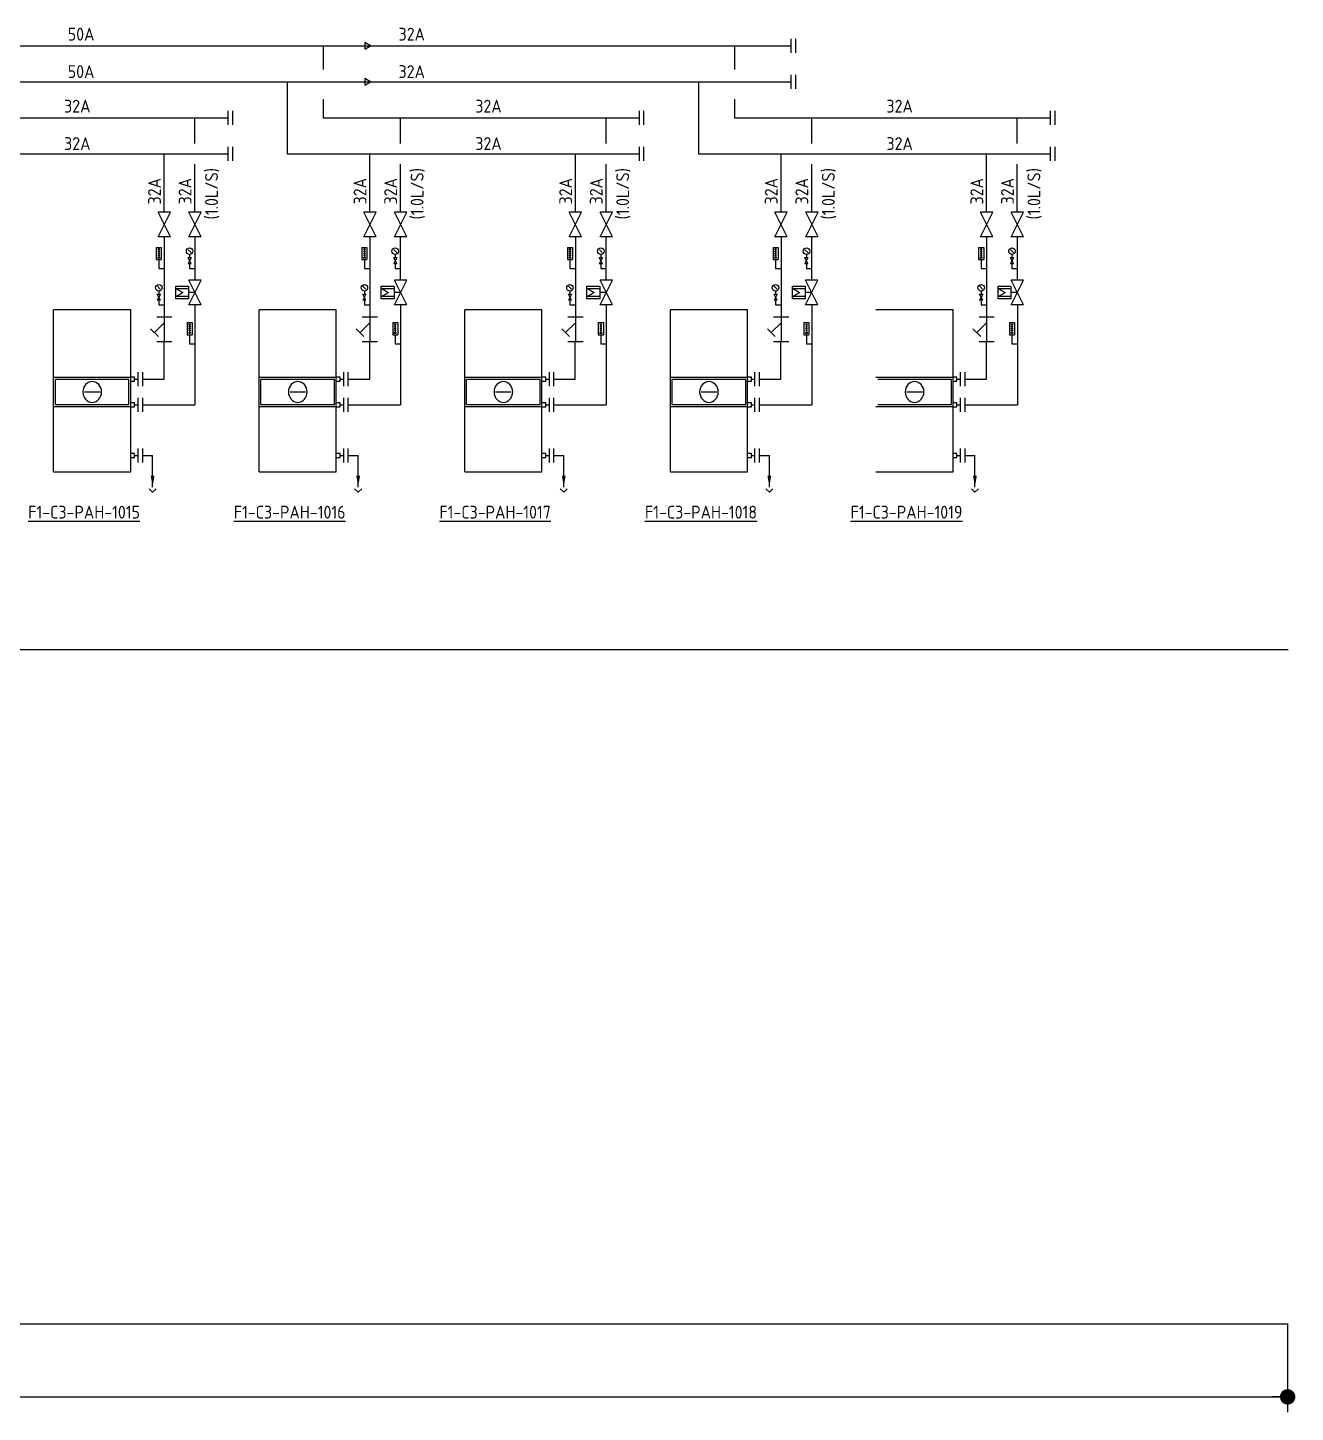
# Model space of a CAD drawing. Extents: x 41398 to 42063, y 84999 to 85463.
# Drawn here: x 41816.4 to 42063, y 84998.5 to 85267.8 of the extents above; entities that cross this region are included whole.
import ezdxf
from ezdxf.enums import TextEntityAlignment as Align

# ---------------------------------------------------------------- set-up
doc = ezdxf.new("R2010")
doc.units = 0
doc.header["$LTSCALE"] = 10
for name, color, linetype in [('A-DETL-01', 1, 'Continuous'), ('M-CWTR-9PIPE-R', 110, 'Continuous'), ('M-CWTR-9PIPE-S', 200, 'Continuous'), ('M-CWTR-TEXT', 3, 'Continuous'), ('M-CWTR-VAVE', 2, 'Continuous'), ('M-HVAC-CPIPE', 4, 'Continuous'), ('M-HVAC-EQPM', 22, 'Continuous'), ('M-HVAC-EQPM-TEXT', 4, 'Continuous'), ('M-PIPE-FITTING', 2, 'Continuous'), ('U-CDA-TXT', 4, 'Continuous'), ('U-CDA-V', 3, 'Continuous'), ('U-CH-V', 3, 'Continuous')]:
    doc.layers.add(name, color=color, linetype=linetype)
doc.styles.add('AA-TXT', font='isocp.shx', dxfattribs={"width": 0.8, "bigfont": 'chineset.shx'})

# ---------------------------------------------------------------- blocks, each defined once
blk = doc.blocks.new('_Dot')
at = {"color": 0, "linetype": 'ByBlock', "lineweight": -2}
blk.add_line((-0.5, 0), (-1, 0), dxfattribs=at)
at = {"color": 0, "linetype": 'ByBlock', "const_width": 0.5}
blk.add_lwpolyline([(-0.25, 0, 1), (0.25, 0, 1)], format="xyb", close=True, dxfattribs=at)
blk = doc.blocks.new('A$C5D640173')
at = {"layer": 'U-CDA-V'}
for p, q in [((0, 0), (0, 2.72)), ((0.88, 0), (0.88, 2.72))]:
    blk.add_line(p, q, dxfattribs=at)

msp = doc.modelspace()

# ---------------------------------------------------------------- linework, layer by layer
at = {"color": 2}
for p, q in [((42061.53, 85015.7), (42061.53, 84998.53)), ((41412.16, 85001.53), (42061.53, 85001.53))]:
    msp.add_line(p, q, dxfattribs=at)
at = {"layer": 'A-DETL-01', "linetype": 'Continuous'}
for p, q in [((41416.51, 85146.87), (42061.61, 85146.87)), ((41416.51, 85015.7), (42061.61, 85015.7))]:
    msp.add_line(p, q, dxfattribs=at)
at = {"layer": 'M-CWTR-9PIPE-R'}
for p, q in [((41517.64, 85264.29), (41964.95, 85264.29)), ((41873.9, 85264.29), (41873.9, 85259.7)), ((41953.9, 85264.29), (41953.9, 85259.7)), ((41873.9, 85253.91), (41873.9, 85250.29)), ((41953.9, 85253.91), (41953.9, 85250.29)), ((41793.9, 85250.29), (41855.41, 85250.29)), ((41848.93, 85245.29), (41848.93, 85250.29)), ((41873.9, 85250.29), (41935.41, 85250.29)), ((41888.93, 85245.29), (41888.93, 85250.29)), ((41928.93, 85245.29), (41928.93, 85250.29)), ((41953.9, 85250.29), (42015.41, 85250.29)), ((41968.93, 85245.29), (41968.93, 85250.29)), ((42008.93, 85245.29), (42008.93, 85250.29)), ((41848.93, 85231.91), (41848.93, 85241.29)), ((41888.93, 85231.91), (41888.93, 85241.29)), ((41928.93, 85231.91), (41928.93, 85241.29)), ((41968.93, 85231.91), (41968.93, 85241.29)), ((42008.93, 85231.91), (42008.93, 85241.29)), ((41848.95, 85218.69), (41848.95, 85227.12)), ((41888.95, 85218.69), (41888.95, 85227.12)), ((41928.95, 85218.69), (41928.95, 85227.12)), ((41968.95, 85218.69), (41968.95, 85227.12)), ((42008.95, 85218.69), (42008.95, 85227.12)), ((41848.94, 85213.89), (41848.94, 85194.46)), ((41888.94, 85213.89), (41888.94, 85194.46)), ((41928.94, 85213.89), (41928.94, 85194.46)), ((41968.94, 85213.89), (41968.94, 85194.46)), ((42008.94, 85213.89), (42008.94, 85194.46)), ((41838.76, 85194.46), (41848.94, 85194.46)), ((41878.76, 85194.46), (41888.94, 85194.46)), ((41918.76, 85194.46), (41928.94, 85194.46)), ((41958.76, 85194.46), (41968.94, 85194.46)), ((41998.76, 85194.46), (42008.94, 85194.46))]:
    msp.add_line(p, q, dxfattribs=at)
msp.add_lwpolyline([(41883.09, 85264.29), (41881.98, 85264.93), (41881.98, 85263.64)], close=True, dxfattribs=at)
at = {"layer": 'M-CWTR-9PIPE-S'}
for p, q in [((41514.39, 85257.29), (41964.95, 85257.29)), ((41866.9, 85257.29), (41866.9, 85243.29)), ((41946.9, 85257.29), (41946.9, 85243.29)), ((41786.9, 85243.29), (41855.41, 85243.29)), ((41842.96, 85231.91), (41842.96, 85243.29)), ((41866.9, 85243.29), (41935.41, 85243.29)), ((41882.96, 85231.91), (41882.96, 85243.29)), ((41922.96, 85231.91), (41922.96, 85243.29)), ((41946.9, 85243.29), (42015.41, 85243.29)), ((41962.96, 85231.91), (41962.96, 85243.29)), ((42002.96, 85231.91), (42002.96, 85243.29)), ((41842.96, 85227.12), (41842.96, 85211.49)), ((41882.96, 85227.12), (41882.96, 85211.49)), ((41922.96, 85227.12), (41922.96, 85211.49)), ((41962.96, 85227.12), (41962.96, 85211.49)), ((42002.96, 85227.12), (42002.96, 85211.49)), ((41842.94, 85199.46), (41842.94, 85206.69)), ((41882.94, 85199.46), (41882.94, 85206.69)), ((41922.94, 85199.46), (41922.94, 85206.69)), ((41962.94, 85199.46), (41962.94, 85206.69)), ((42002.94, 85199.46), (42002.94, 85206.69)), ((41838.77, 85199.46), (41842.94, 85199.46)), ((41878.77, 85199.46), (41882.94, 85199.46)), ((41918.77, 85199.46), (41922.94, 85199.46)), ((41958.77, 85199.46), (41962.94, 85199.46)), ((41998.77, 85199.46), (42002.94, 85199.46))]:
    msp.add_line(p, q, dxfattribs=at)
msp.add_lwpolyline([(41883.09, 85257.29), (41881.98, 85257.93), (41881.98, 85256.64)], close=True, dxfattribs=at)
at = {"layer": 'M-CWTR-VAVE'}
for p, q in [((41841.77, 85227.11), (41844.17, 85231.91)), ((41844.17, 85227.11), (41841.77, 85231.91)), ((41844.17, 85231.91), (41841.77, 85231.91)), ((41847.76, 85227.11), (41850.16, 85231.91)), ((41850.16, 85227.11), (41847.76, 85231.91)), ((41850.16, 85231.91), (41847.76, 85231.91)), ((41881.77, 85227.11), (41884.17, 85231.91)), ((41884.17, 85227.11), (41881.77, 85231.91)), ((41884.17, 85231.91), (41881.77, 85231.91)), ((41887.76, 85227.11), (41890.16, 85231.91)), ((41890.16, 85227.11), (41887.76, 85231.91)), ((41890.16, 85231.91), (41887.76, 85231.91)), ((41921.77, 85227.11), (41924.17, 85231.91)), ((41924.17, 85227.11), (41921.77, 85231.91)), ((41924.17, 85231.91), (41921.77, 85231.91)), ((41927.76, 85227.11), (41930.16, 85231.91)), ((41930.16, 85227.11), (41927.76, 85231.91)), ((41930.16, 85231.91), (41927.76, 85231.91)), ((41961.77, 85227.11), (41964.17, 85231.91)), ((41964.17, 85227.11), (41961.77, 85231.91)), ((41964.17, 85231.91), (41961.77, 85231.91)), ((41967.76, 85227.11), (41970.16, 85231.91)), ((41970.16, 85227.11), (41967.76, 85231.91)), ((41970.16, 85231.91), (41967.76, 85231.91)), ((42001.77, 85227.11), (42004.17, 85231.91)), ((42004.17, 85227.11), (42001.77, 85231.91)), ((42004.17, 85231.91), (42001.77, 85231.91)), ((42007.76, 85227.11), (42010.16, 85231.91)), ((42010.16, 85227.11), (42007.76, 85231.91)), ((42010.16, 85231.91), (42007.76, 85231.91)), ((41844.17, 85227.11), (41841.77, 85227.11)), ((41850.16, 85227.11), (41847.76, 85227.11)), ((41884.17, 85227.11), (41881.77, 85227.11)), ((41890.16, 85227.11), (41887.76, 85227.11)), ((41924.17, 85227.11), (41921.77, 85227.11)), ((41930.16, 85227.11), (41927.76, 85227.11)), ((41964.17, 85227.11), (41961.77, 85227.11)), ((41970.16, 85227.11), (41967.76, 85227.11)), ((42004.17, 85227.11), (42001.77, 85227.11)), ((42010.16, 85227.11), (42007.76, 85227.11)), ((41841.41, 85225.07), (41842.39, 85225.07)), ((41841.41, 85225.07), (41842.39, 85225.07)), ((41841.41, 85225.07), (41841.41, 85222.72)), ((41841.41, 85225.07), (41841.41, 85222.72)), ((41841.41, 85222.72), (41842.39, 85222.72)), ((41841.41, 85222.72), (41842.39, 85222.72)), ((41841.7, 85224.76), (41842.1, 85224.76)), ((41841.7, 85224.76), (41842.1, 85224.76)), ((41841.7, 85224.36), (41842.1, 85224.36)), ((41841.7, 85224.36), (41842.1, 85224.36)), ((41841.7, 85223.97), (41842.1, 85223.97)), ((41841.7, 85223.97), (41842.1, 85223.97)), ((41841.7, 85223.58), (41842.1, 85223.58)), ((41841.7, 85223.58), (41842.1, 85223.58)), ((41841.9, 85224.87), (41841.9, 85223.25)), ((41841.9, 85224.87), (41841.9, 85223.25)), ((41841.9, 85222.72), (41841.9, 85220.98)), ((41841.9, 85222.72), (41841.9, 85220.98)), ((41842.39, 85225.07), (41842.39, 85222.72)), ((41842.39, 85225.07), (41842.39, 85222.72)), ((41848.2, 85223.08), (41847.6, 85221.88)), ((41848.2, 85221.88), (41847.6, 85223.08)), ((41847.6, 85223.08), (41848.2, 85223.08)), ((41848.18, 85224.05), (41847.62, 85224.6)), ((41847.9, 85223.69), (41847.9, 85223.08)), ((41881.41, 85225.07), (41882.39, 85225.07)), ((41881.41, 85225.07), (41882.39, 85225.07)), ((41881.41, 85225.07), (41881.41, 85222.72)), ((41881.41, 85225.07), (41881.41, 85222.72)), ((41881.41, 85222.72), (41882.39, 85222.72)), ((41881.41, 85222.72), (41882.39, 85222.72)), ((41881.7, 85224.76), (41882.1, 85224.76)), ((41881.7, 85224.76), (41882.1, 85224.76)), ((41881.7, 85224.36), (41882.1, 85224.36)), ((41881.7, 85224.36), (41882.1, 85224.36)), ((41881.7, 85223.97), (41882.1, 85223.97)), ((41881.7, 85223.97), (41882.1, 85223.97)), ((41881.7, 85223.58), (41882.1, 85223.58)), ((41881.7, 85223.58), (41882.1, 85223.58)), ((41881.9, 85224.87), (41881.9, 85223.25)), ((41881.9, 85224.87), (41881.9, 85223.25)), ((41881.9, 85222.72), (41881.9, 85220.98)), ((41881.9, 85222.72), (41881.9, 85220.98)), ((41882.39, 85225.07), (41882.39, 85222.72)), ((41882.39, 85225.07), (41882.39, 85222.72)), ((41888.2, 85223.08), (41887.6, 85221.88)), ((41888.2, 85221.88), (41887.6, 85223.08)), ((41887.6, 85223.08), (41888.2, 85223.08)), ((41888.18, 85224.05), (41887.62, 85224.6)), ((41887.9, 85223.69), (41887.9, 85223.08)), ((41921.41, 85225.07), (41922.39, 85225.07)), ((41921.41, 85225.07), (41922.39, 85225.07)), ((41921.41, 85225.07), (41921.41, 85222.72)), ((41921.41, 85225.07), (41921.41, 85222.72)), ((41921.41, 85222.72), (41922.39, 85222.72)), ((41921.41, 85222.72), (41922.39, 85222.72)), ((41921.7, 85224.76), (41922.1, 85224.76)), ((41921.7, 85224.76), (41922.1, 85224.76)), ((41921.7, 85224.36), (41922.1, 85224.36)), ((41921.7, 85224.36), (41922.1, 85224.36)), ((41921.7, 85223.97), (41922.1, 85223.97)), ((41921.7, 85223.97), (41922.1, 85223.97)), ((41921.7, 85223.58), (41922.1, 85223.58)), ((41921.7, 85223.58), (41922.1, 85223.58)), ((41921.9, 85224.87), (41921.9, 85223.25)), ((41921.9, 85224.87), (41921.9, 85223.25)), ((41921.9, 85222.72), (41921.9, 85220.98)), ((41921.9, 85222.72), (41921.9, 85220.98)), ((41922.39, 85225.07), (41922.39, 85222.72)), ((41922.39, 85225.07), (41922.39, 85222.72)), ((41928.2, 85223.08), (41927.6, 85221.88)), ((41928.2, 85221.88), (41927.6, 85223.08)), ((41927.6, 85223.08), (41928.2, 85223.08)), ((41928.18, 85224.05), (41927.62, 85224.6)), ((41927.9, 85223.69), (41927.9, 85223.08)), ((41961.41, 85225.07), (41962.39, 85225.07)), ((41961.41, 85225.07), (41962.39, 85225.07)), ((41961.41, 85225.07), (41961.41, 85222.72)), ((41961.41, 85225.07), (41961.41, 85222.72)), ((41961.41, 85222.72), (41962.39, 85222.72)), ((41961.41, 85222.72), (41962.39, 85222.72)), ((41961.7, 85224.76), (41962.1, 85224.76)), ((41961.7, 85224.76), (41962.1, 85224.76)), ((41961.7, 85224.36), (41962.1, 85224.36)), ((41961.7, 85224.36), (41962.1, 85224.36)), ((41961.7, 85223.97), (41962.1, 85223.97)), ((41961.7, 85223.97), (41962.1, 85223.97)), ((41961.7, 85223.58), (41962.1, 85223.58)), ((41961.7, 85223.58), (41962.1, 85223.58)), ((41961.9, 85224.87), (41961.9, 85223.25)), ((41961.9, 85224.87), (41961.9, 85223.25)), ((41961.9, 85222.72), (41961.9, 85220.98)), ((41961.9, 85222.72), (41961.9, 85220.98)), ((41962.39, 85225.07), (41962.39, 85222.72)), ((41962.39, 85225.07), (41962.39, 85222.72)), ((41968.2, 85223.08), (41967.6, 85221.88)), ((41968.2, 85221.88), (41967.6, 85223.08)), ((41967.6, 85223.08), (41968.2, 85223.08)), ((41968.18, 85224.05), (41967.62, 85224.6)), ((41967.9, 85223.69), (41967.9, 85223.08)), ((42001.41, 85225.07), (42002.39, 85225.07)), ((42001.41, 85225.07), (42002.39, 85225.07)), ((42001.41, 85225.07), (42001.41, 85222.72)), ((42001.41, 85225.07), (42001.41, 85222.72)), ((42001.41, 85222.72), (42002.39, 85222.72)), ((42001.41, 85222.72), (42002.39, 85222.72)), ((42001.7, 85224.76), (42002.1, 85224.76)), ((42001.7, 85224.76), (42002.1, 85224.76)), ((42001.7, 85224.36), (42002.1, 85224.36)), ((42001.7, 85224.36), (42002.1, 85224.36)), ((42001.7, 85223.97), (42002.1, 85223.97)), ((42001.7, 85223.97), (42002.1, 85223.97)), ((42001.7, 85223.58), (42002.1, 85223.58)), ((42001.7, 85223.58), (42002.1, 85223.58)), ((42001.9, 85224.87), (42001.9, 85223.25)), ((42001.9, 85224.87), (42001.9, 85223.25)), ((42001.9, 85222.72), (42001.9, 85220.98)), ((42001.9, 85222.72), (42001.9, 85220.98)), ((42002.39, 85225.07), (42002.39, 85222.72)), ((42002.39, 85225.07), (42002.39, 85222.72)), ((42008.2, 85223.08), (42007.6, 85221.88)), ((42008.2, 85221.88), (42007.6, 85223.08)), ((42007.6, 85223.08), (42008.2, 85223.08)), ((42008.18, 85224.05), (42007.62, 85224.6)), ((42007.9, 85223.69), (42007.9, 85223.08)), ((41841.9, 85220.98), (41842.94, 85220.98)), ((41848.2, 85221.88), (41847.6, 85221.88)), ((41847.9, 85221.88), (41847.9, 85220.98)), ((41847.9, 85220.98), (41848.94, 85220.98)), ((41881.9, 85220.98), (41882.94, 85220.98)), ((41888.2, 85221.88), (41887.6, 85221.88)), ((41887.9, 85221.88), (41887.9, 85220.98)), ((41887.9, 85220.98), (41888.94, 85220.98)), ((41921.9, 85220.98), (41922.94, 85220.98)), ((41928.2, 85221.88), (41927.6, 85221.88)), ((41927.9, 85221.88), (41927.9, 85220.98)), ((41927.9, 85220.98), (41928.94, 85220.98)), ((41961.9, 85220.98), (41962.94, 85220.98)), ((41968.2, 85221.88), (41967.6, 85221.88)), ((41967.9, 85221.88), (41967.9, 85220.98)), ((41967.9, 85220.98), (41968.94, 85220.98)), ((42001.9, 85220.98), (42002.94, 85220.98)), ((42008.2, 85221.88), (42007.6, 85221.88)), ((42007.9, 85221.88), (42007.9, 85220.98)), ((42007.9, 85220.98), (42008.94, 85220.98)), ((41842.18, 85216.95), (41841.62, 85217.51)), ((41847.75, 85213.89), (41850.15, 85218.69)), ((41850.15, 85213.89), (41847.75, 85218.69)), ((41850.15, 85218.69), (41847.75, 85218.69)), ((41882.18, 85216.95), (41881.62, 85217.51)), ((41887.75, 85213.89), (41890.15, 85218.69)), ((41890.15, 85213.89), (41887.75, 85218.69)), ((41890.15, 85218.69), (41887.75, 85218.69)), ((41922.18, 85216.95), (41921.62, 85217.51)), ((41927.75, 85213.89), (41930.15, 85218.69)), ((41930.15, 85213.89), (41927.75, 85218.69)), ((41930.15, 85218.69), (41927.75, 85218.69)), ((41962.18, 85216.95), (41961.62, 85217.51)), ((41967.75, 85213.89), (41970.15, 85218.69)), ((41970.15, 85213.89), (41967.75, 85218.69)), ((41970.15, 85218.69), (41967.75, 85218.69)), ((42002.18, 85216.95), (42001.62, 85217.51)), ((42007.75, 85213.89), (42010.15, 85218.69)), ((42010.15, 85213.89), (42007.75, 85218.69)), ((42010.15, 85218.69), (42007.75, 85218.69)), ((41842.2, 85215.99), (41841.6, 85214.79)), ((41842.2, 85214.79), (41841.6, 85215.99)), ((41841.6, 85215.99), (41842.2, 85215.99)), ((41842.2, 85214.79), (41841.6, 85214.79)), ((41841.9, 85216.59), (41841.9, 85215.99)), ((41841.9, 85214.79), (41841.9, 85213.89)), ((41882.2, 85215.99), (41881.6, 85214.79)), ((41882.2, 85214.79), (41881.6, 85215.99)), ((41881.6, 85215.99), (41882.2, 85215.99)), ((41882.2, 85214.79), (41881.6, 85214.79)), ((41881.9, 85216.59), (41881.9, 85215.99)), ((41881.9, 85214.79), (41881.9, 85213.89)), ((41922.2, 85215.99), (41921.6, 85214.79)), ((41922.2, 85214.79), (41921.6, 85215.99)), ((41921.6, 85215.99), (41922.2, 85215.99)), ((41922.2, 85214.79), (41921.6, 85214.79)), ((41921.9, 85216.59), (41921.9, 85215.99)), ((41921.9, 85214.79), (41921.9, 85213.89)), ((41962.2, 85215.99), (41961.6, 85214.79)), ((41962.2, 85214.79), (41961.6, 85215.99)), ((41961.6, 85215.99), (41962.2, 85215.99)), ((41962.2, 85214.79), (41961.6, 85214.79)), ((41961.9, 85216.59), (41961.9, 85215.99)), ((41961.9, 85214.79), (41961.9, 85213.89)), ((42002.2, 85215.99), (42001.6, 85214.79)), ((42002.2, 85214.79), (42001.6, 85215.99)), ((42001.6, 85215.99), (42002.2, 85215.99)), ((42002.2, 85214.79), (42001.6, 85214.79)), ((42001.9, 85216.59), (42001.9, 85215.99)), ((42001.9, 85214.79), (42001.9, 85213.89)), ((41841.9, 85213.89), (41842.94, 85213.89)), ((41850.15, 85213.89), (41847.75, 85213.89)), ((41881.9, 85213.89), (41882.94, 85213.89)), ((41890.15, 85213.89), (41887.75, 85213.89)), ((41921.9, 85213.89), (41922.94, 85213.89)), ((41930.15, 85213.89), (41927.75, 85213.89)), ((41961.9, 85213.89), (41962.94, 85213.89)), ((41970.15, 85213.89), (41967.75, 85213.89)), ((42001.9, 85213.89), (42002.94, 85213.89)), ((42010.15, 85213.89), (42007.75, 85213.89)), ((41840.3, 85209.25), (41841.82, 85207.73)), ((41842.96, 85210.39), (41841.06, 85208.49)), ((41844.46, 85211.49), (41841.49, 85211.49)), ((41842.96, 85211.49), (41842.96, 85206.69)), ((41847.41, 85210.44), (41848.39, 85210.44)), ((41847.41, 85210.44), (41848.39, 85210.44)), ((41847.41, 85210.44), (41847.41, 85208.09)), ((41847.41, 85210.44), (41847.41, 85208.09)), ((41847.7, 85210.12), (41848.1, 85210.12)), ((41847.7, 85210.12), (41848.1, 85210.12)), ((41847.7, 85209.73), (41848.1, 85209.73)), ((41847.7, 85209.73), (41848.1, 85209.73)), ((41847.7, 85209.34), (41848.1, 85209.34)), ((41847.7, 85209.34), (41848.1, 85209.34)), ((41847.9, 85210.23), (41847.9, 85208.62)), ((41847.9, 85210.23), (41847.9, 85208.62)), ((41848.39, 85210.44), (41848.39, 85208.09)), ((41848.39, 85210.44), (41848.39, 85208.09)), ((41880.3, 85209.25), (41881.82, 85207.73)), ((41882.96, 85210.39), (41881.06, 85208.49)), ((41884.46, 85211.49), (41881.49, 85211.49)), ((41882.96, 85211.49), (41882.96, 85206.69)), ((41887.41, 85210.44), (41888.39, 85210.44)), ((41887.41, 85210.44), (41888.39, 85210.44)), ((41887.41, 85210.44), (41887.41, 85208.09)), ((41887.41, 85210.44), (41887.41, 85208.09)), ((41887.7, 85210.12), (41888.1, 85210.12)), ((41887.7, 85210.12), (41888.1, 85210.12)), ((41887.7, 85209.73), (41888.1, 85209.73)), ((41887.7, 85209.73), (41888.1, 85209.73)), ((41887.7, 85209.34), (41888.1, 85209.34)), ((41887.7, 85209.34), (41888.1, 85209.34)), ((41887.9, 85210.23), (41887.9, 85208.62)), ((41887.9, 85210.23), (41887.9, 85208.62)), ((41888.39, 85210.44), (41888.39, 85208.09)), ((41888.39, 85210.44), (41888.39, 85208.09)), ((41920.3, 85209.25), (41921.82, 85207.73)), ((41922.96, 85210.39), (41921.06, 85208.49)), ((41924.46, 85211.49), (41921.49, 85211.49)), ((41922.96, 85211.49), (41922.96, 85206.69)), ((41927.41, 85210.44), (41928.39, 85210.44)), ((41927.41, 85210.44), (41928.39, 85210.44)), ((41927.41, 85210.44), (41927.41, 85208.09)), ((41927.41, 85210.44), (41927.41, 85208.09)), ((41927.7, 85210.12), (41928.1, 85210.12)), ((41927.7, 85210.12), (41928.1, 85210.12)), ((41927.7, 85209.73), (41928.1, 85209.73)), ((41927.7, 85209.73), (41928.1, 85209.73)), ((41927.7, 85209.34), (41928.1, 85209.34)), ((41927.7, 85209.34), (41928.1, 85209.34)), ((41927.9, 85210.23), (41927.9, 85208.62)), ((41927.9, 85210.23), (41927.9, 85208.62)), ((41928.39, 85210.44), (41928.39, 85208.09)), ((41928.39, 85210.44), (41928.39, 85208.09)), ((41960.3, 85209.25), (41961.82, 85207.73)), ((41962.96, 85210.39), (41961.06, 85208.49)), ((41964.46, 85211.49), (41961.49, 85211.49)), ((41962.96, 85211.49), (41962.96, 85206.69)), ((41967.41, 85210.44), (41968.39, 85210.44)), ((41967.41, 85210.44), (41968.39, 85210.44)), ((41967.41, 85210.44), (41967.41, 85208.09)), ((41967.41, 85210.44), (41967.41, 85208.09)), ((41967.7, 85210.12), (41968.1, 85210.12)), ((41967.7, 85210.12), (41968.1, 85210.12)), ((41967.7, 85209.73), (41968.1, 85209.73)), ((41967.7, 85209.73), (41968.1, 85209.73)), ((41967.7, 85209.34), (41968.1, 85209.34)), ((41967.7, 85209.34), (41968.1, 85209.34)), ((41967.9, 85210.23), (41967.9, 85208.62)), ((41967.9, 85210.23), (41967.9, 85208.62)), ((41968.39, 85210.44), (41968.39, 85208.09)), ((41968.39, 85210.44), (41968.39, 85208.09)), ((42000.3, 85209.25), (42001.82, 85207.73)), ((42002.96, 85210.39), (42001.06, 85208.49)), ((42004.46, 85211.49), (42001.49, 85211.49)), ((42002.96, 85211.49), (42002.96, 85206.69)), ((42007.41, 85210.44), (42008.39, 85210.44)), ((42007.41, 85210.44), (42008.39, 85210.44)), ((42007.41, 85210.44), (42007.41, 85208.09)), ((42007.41, 85210.44), (42007.41, 85208.09)), ((42007.7, 85210.12), (42008.1, 85210.12)), ((42007.7, 85210.12), (42008.1, 85210.12)), ((42007.7, 85209.73), (42008.1, 85209.73)), ((42007.7, 85209.73), (42008.1, 85209.73)), ((42007.7, 85209.34), (42008.1, 85209.34)), ((42007.7, 85209.34), (42008.1, 85209.34)), ((42007.9, 85210.23), (42007.9, 85208.62)), ((42007.9, 85210.23), (42007.9, 85208.62)), ((42008.39, 85210.44), (42008.39, 85208.09)), ((42008.39, 85210.44), (42008.39, 85208.09)), ((41844.46, 85206.69), (41841.49, 85206.69)), ((41847.41, 85208.09), (41848.39, 85208.09)), ((41847.41, 85208.09), (41848.39, 85208.09)), ((41847.7, 85208.95), (41848.1, 85208.95)), ((41847.7, 85208.95), (41848.1, 85208.95)), ((41847.9, 85208.09), (41847.9, 85206.35)), ((41847.9, 85208.09), (41847.9, 85206.35)), ((41884.46, 85206.69), (41881.49, 85206.69)), ((41887.41, 85208.09), (41888.39, 85208.09)), ((41887.41, 85208.09), (41888.39, 85208.09)), ((41887.7, 85208.95), (41888.1, 85208.95)), ((41887.7, 85208.95), (41888.1, 85208.95)), ((41887.9, 85208.09), (41887.9, 85206.35)), ((41887.9, 85208.09), (41887.9, 85206.35)), ((41924.46, 85206.69), (41921.49, 85206.69)), ((41927.41, 85208.09), (41928.39, 85208.09)), ((41927.41, 85208.09), (41928.39, 85208.09)), ((41927.7, 85208.95), (41928.1, 85208.95)), ((41927.7, 85208.95), (41928.1, 85208.95)), ((41927.9, 85208.09), (41927.9, 85206.35)), ((41927.9, 85208.09), (41927.9, 85206.35)), ((41964.46, 85206.69), (41961.49, 85206.69)), ((41967.41, 85208.09), (41968.39, 85208.09)), ((41967.41, 85208.09), (41968.39, 85208.09)), ((41967.7, 85208.95), (41968.1, 85208.95)), ((41967.7, 85208.95), (41968.1, 85208.95)), ((41967.9, 85208.09), (41967.9, 85206.35)), ((41967.9, 85208.09), (41967.9, 85206.35)), ((42004.46, 85206.69), (42001.49, 85206.69)), ((42007.41, 85208.09), (42008.39, 85208.09)), ((42007.41, 85208.09), (42008.39, 85208.09)), ((42007.7, 85208.95), (42008.1, 85208.95)), ((42007.7, 85208.95), (42008.1, 85208.95)), ((42007.9, 85208.09), (42007.9, 85206.35)), ((42007.9, 85208.09), (42007.9, 85206.35)), ((41847.9, 85206.35), (41848.94, 85206.35)), ((41887.9, 85206.35), (41888.94, 85206.35)), ((41927.9, 85206.35), (41928.94, 85206.35)), ((41967.9, 85206.35), (41968.94, 85206.35)), ((42007.9, 85206.35), (42008.94, 85206.35))]:
    msp.add_line(p, q, dxfattribs=at)
for centre, radius in [((41841.9, 85223.08), 0.174), ((41841.9, 85223.08), 0.174), ((41847.9, 85224.32), 0.637), ((41881.9, 85223.08), 0.174), ((41881.9, 85223.08), 0.174), ((41887.9, 85224.32), 0.637), ((41921.9, 85223.08), 0.174), ((41921.9, 85223.08), 0.174), ((41927.9, 85224.32), 0.637), ((41961.9, 85223.08), 0.174), ((41961.9, 85223.08), 0.174), ((41967.9, 85224.32), 0.637), ((42001.9, 85223.08), 0.174), ((42001.9, 85223.08), 0.174), ((42007.9, 85224.32), 0.637), ((41841.9, 85217.23), 0.637), ((41881.9, 85217.23), 0.637), ((41921.9, 85217.23), 0.637), ((41961.9, 85217.23), 0.637), ((42001.9, 85217.23), 0.637), ((41847.9, 85208.44), 0.174), ((41847.9, 85208.44), 0.174), ((41887.9, 85208.44), 0.174), ((41887.9, 85208.44), 0.174), ((41927.9, 85208.44), 0.174), ((41927.9, 85208.44), 0.174), ((41967.9, 85208.44), 0.174), ((41967.9, 85208.44), 0.174), ((42007.9, 85208.44), 0.174), ((42007.9, 85208.44), 0.174)]:
    msp.add_circle(centre, radius, dxfattribs=at)
at = {"layer": 'M-HVAC-CPIPE'}
for p, q in [((41838.77, 85184.59), (41840.69, 85184.59)), ((41840.69, 85178.47), (41840.69, 85184.59)), ((41878.77, 85184.59), (41880.69, 85184.59)), ((41880.69, 85178.47), (41880.69, 85184.59)), ((41918.77, 85184.59), (41920.69, 85184.59)), ((41920.69, 85178.47), (41920.69, 85184.59)), ((41958.77, 85184.59), (41960.69, 85184.59)), ((41960.69, 85178.47), (41960.69, 85184.59)), ((41998.77, 85184.59), (42000.69, 85184.59)), ((42000.69, 85178.47), (42000.69, 85184.59))]:
    msp.add_line(p, q, dxfattribs=at)
at = {"layer": 'M-HVAC-EQPM'}
for p, q in [((41821.44, 85181.45), (41821.44, 85212.96)), ((41836.44, 85212.96), (41821.44, 85212.96)), ((41836.44, 85181.45), (41836.44, 85212.96)), ((41861.44, 85181.45), (41861.44, 85212.96)), ((41876.44, 85212.96), (41861.44, 85212.96)), ((41876.44, 85181.45), (41876.44, 85212.96)), ((41901.44, 85181.45), (41901.44, 85212.96)), ((41916.44, 85212.96), (41901.44, 85212.96)), ((41916.44, 85181.45), (41916.44, 85212.96)), ((41941.44, 85181.45), (41941.44, 85212.96)), ((41956.44, 85212.96), (41941.44, 85212.96)), ((41956.44, 85181.45), (41956.44, 85212.96)), ((41996.44, 85212.96), (41981.44, 85212.96)), ((41996.44, 85181.45), (41996.44, 85212.96)), ((41836.44, 85199.78), (41821.44, 85199.78)), ((41821.78, 85194.51), (41821.78, 85199.4)), ((41836.1, 85199.4), (41821.78, 85199.4)), ((41836.1, 85194.51), (41836.1, 85199.4)), ((41837.19, 85199.84), (41836.44, 85199.84)), ((41836.44, 85199.08), (41837.19, 85199.08)), ((41837.19, 85199.08), (41837.19, 85199.84)), ((41837.19, 85199.46), (41837.89, 85199.46)), ((41876.44, 85199.78), (41861.44, 85199.78)), ((41861.78, 85194.51), (41861.78, 85199.4)), ((41876.1, 85199.4), (41861.78, 85199.4)), ((41876.1, 85194.51), (41876.1, 85199.4)), ((41877.19, 85199.84), (41876.44, 85199.84)), ((41876.44, 85199.08), (41877.19, 85199.08)), ((41877.19, 85199.08), (41877.19, 85199.84)), ((41877.19, 85199.46), (41877.89, 85199.46)), ((41916.44, 85199.78), (41901.44, 85199.78)), ((41901.78, 85194.51), (41901.78, 85199.4)), ((41916.1, 85199.4), (41901.78, 85199.4)), ((41916.1, 85194.51), (41916.1, 85199.4)), ((41917.19, 85199.84), (41916.44, 85199.84)), ((41916.44, 85199.08), (41917.19, 85199.08)), ((41917.19, 85199.08), (41917.19, 85199.84)), ((41917.19, 85199.46), (41917.89, 85199.46)), ((41956.44, 85199.78), (41941.44, 85199.78)), ((41941.78, 85194.51), (41941.78, 85199.4)), ((41956.1, 85199.4), (41941.78, 85199.4)), ((41956.1, 85194.51), (41956.1, 85199.4)), ((41957.19, 85199.84), (41956.44, 85199.84)), ((41956.44, 85199.08), (41957.19, 85199.08)), ((41957.19, 85199.08), (41957.19, 85199.84)), ((41957.19, 85199.46), (41957.89, 85199.46)), ((41996.44, 85199.78), (41981.44, 85199.78)), ((41996.1, 85199.4), (41981.78, 85199.4)), ((41996.1, 85194.51), (41996.1, 85199.4)), ((41997.19, 85199.84), (41996.44, 85199.84)), ((41996.44, 85199.08), (41997.19, 85199.08)), ((41997.19, 85199.08), (41997.19, 85199.84)), ((41997.19, 85199.46), (41997.89, 85199.46)), ((41827.43, 85196.96), (41830.46, 85196.96)), ((41867.43, 85196.96), (41870.46, 85196.96)), ((41907.43, 85196.96), (41910.46, 85196.96)), ((41947.43, 85196.96), (41950.46, 85196.96)), ((41987.43, 85196.96), (41990.46, 85196.96)), ((41821.44, 85194.14), (41836.44, 85194.14)), ((41821.78, 85194.51), (41836.1, 85194.51)), ((41837.19, 85194.84), (41836.44, 85194.84)), ((41836.44, 85194.08), (41837.19, 85194.08)), ((41837.19, 85194.08), (41837.19, 85194.84)), ((41837.19, 85194.46), (41837.89, 85194.46)), ((41861.44, 85194.14), (41876.44, 85194.14)), ((41861.78, 85194.51), (41876.1, 85194.51)), ((41877.19, 85194.84), (41876.44, 85194.84)), ((41876.44, 85194.08), (41877.19, 85194.08)), ((41877.19, 85194.08), (41877.19, 85194.84)), ((41877.19, 85194.46), (41877.89, 85194.46)), ((41901.44, 85194.14), (41916.44, 85194.14)), ((41901.78, 85194.51), (41916.1, 85194.51)), ((41917.19, 85194.84), (41916.44, 85194.84)), ((41916.44, 85194.08), (41917.19, 85194.08)), ((41917.19, 85194.08), (41917.19, 85194.84)), ((41917.19, 85194.46), (41917.89, 85194.46)), ((41941.44, 85194.14), (41956.44, 85194.14)), ((41941.78, 85194.51), (41956.1, 85194.51)), ((41957.19, 85194.84), (41956.44, 85194.84)), ((41956.44, 85194.08), (41957.19, 85194.08)), ((41957.19, 85194.08), (41957.19, 85194.84)), ((41957.19, 85194.46), (41957.89, 85194.46)), ((41981.44, 85194.14), (41996.44, 85194.14)), ((41981.78, 85194.51), (41996.1, 85194.51)), ((41997.19, 85194.84), (41996.44, 85194.84)), ((41996.44, 85194.08), (41997.19, 85194.08)), ((41997.19, 85194.08), (41997.19, 85194.84)), ((41997.19, 85194.46), (41997.89, 85194.46)), ((41837.19, 85184.97), (41836.44, 85184.97)), ((41837.19, 85184.21), (41837.19, 85184.97)), ((41877.19, 85184.97), (41876.44, 85184.97)), ((41877.19, 85184.21), (41877.19, 85184.97)), ((41917.19, 85184.97), (41916.44, 85184.97)), ((41917.19, 85184.21), (41917.19, 85184.97)), ((41957.19, 85184.97), (41956.44, 85184.97)), ((41957.19, 85184.21), (41957.19, 85184.97)), ((41997.19, 85184.97), (41996.44, 85184.97)), ((41997.19, 85184.21), (41997.19, 85184.97)), ((41836.44, 85184.21), (41837.19, 85184.21)), ((41837.19, 85184.59), (41837.89, 85184.59)), ((41876.44, 85184.21), (41877.19, 85184.21)), ((41877.19, 85184.59), (41877.89, 85184.59)), ((41916.44, 85184.21), (41917.19, 85184.21)), ((41917.19, 85184.59), (41917.89, 85184.59)), ((41956.44, 85184.21), (41957.19, 85184.21)), ((41957.19, 85184.59), (41957.89, 85184.59)), ((41996.44, 85184.21), (41997.19, 85184.21)), ((41997.19, 85184.59), (41997.89, 85184.59)), ((41821.44, 85181.45), (41836.44, 85181.45)), ((41861.44, 85181.45), (41876.44, 85181.45)), ((41901.44, 85181.45), (41916.44, 85181.45)), ((41941.44, 85181.45), (41956.44, 85181.45)), ((41981.44, 85181.45), (41996.44, 85181.45))]:
    msp.add_line(p, q, dxfattribs=at)
at = {"layer": 'M-HVAC-EQPM', "extrusion": (0, 0, -1)}
for centre in [(41828.94, 85196.96), (41868.94, 85196.96), (41908.94, 85196.96), (41948.94, 85196.96), (41988.94, 85196.96)]:
    msp.add_ellipse(centre, major_axis=(0, 2.02), ratio=0.9, start_param=-1.570796, end_param=4.712389, dxfattribs=at)
at = {"layer": 'M-PIPE-FITTING', "ltscale": 0.1}
for p, q in [((41848.95, 85216.29), (41847.69, 85216.29)), ((41888.95, 85216.29), (41887.69, 85216.29)), ((41928.95, 85216.29), (41927.69, 85216.29)), ((41968.95, 85216.29), (41967.69, 85216.29)), ((42008.95, 85216.29), (42007.69, 85216.29))]:
    msp.add_line(p, q, dxfattribs=at)
for points in [[(41847.69, 85215.04), (41845.19, 85215.04), (41845.19, 85217.54), (41847.69, 85217.54)], [(41887.69, 85215.04), (41885.19, 85215.04), (41885.19, 85217.54), (41887.69, 85217.54)], [(41927.69, 85215.04), (41925.19, 85215.04), (41925.19, 85217.54), (41927.69, 85217.54)], [(41967.69, 85215.04), (41965.19, 85215.04), (41965.19, 85217.54), (41967.69, 85217.54)], [(42007.69, 85215.04), (42005.19, 85215.04), (42005.19, 85217.54), (42007.69, 85217.54)]]:
    msp.add_lwpolyline(points, close=True, dxfattribs=at)
at = {"layer": 'U-CH-V'}
for p, q in [((41840, 85178.1), (41840.69, 85177.47)), ((41841.38, 85178.1), (41840.69, 85177.47)), ((41880, 85178.1), (41880.69, 85177.47)), ((41881.38, 85178.1), (41880.69, 85177.47)), ((41920, 85178.1), (41920.69, 85177.47)), ((41921.38, 85178.1), (41920.69, 85177.47)), ((41960, 85178.1), (41960.69, 85177.47)), ((41961.38, 85178.1), (41960.69, 85177.47)), ((42000, 85178.1), (42000.69, 85177.47)), ((42001.38, 85178.1), (42000.69, 85177.47))]:
    msp.add_line(p, q, dxfattribs=at)
for points in [[(41840.69, 85178.47, 0, 0.737, 0), (41840.69, 85180.69, 0, 0, 0)], [(41880.69, 85178.47, 0, 0.737, 0), (41880.69, 85180.69, 0, 0, 0)], [(41920.69, 85178.47, 0, 0.737, 0), (41920.69, 85180.69, 0, 0, 0)], [(41960.69, 85178.47, 0, 0.737, 0), (41960.69, 85180.69, 0, 0, 0)], [(42000.69, 85178.47, 0, 0.737, 0), (42000.69, 85180.69, 0, 0, 0)]]:
    msp.add_lwpolyline(points, format="xyseb", dxfattribs=at)

# ---------------------------------------------------------------- block references
at = {"color": 2, "xscale": 3, "yscale": 3, "zscale": 3}
msp.add_blockref('_Dot', (42061.53, 85001.53), dxfattribs=at)
at = {"layer": 'U-CDA-TXT'}
for p in [(41964.95, 85262.93), (41964.95, 85255.93), (41855.41, 85248.93), (41935.41, 85248.93), (42015.41, 85248.93), (41855.41, 85241.93), (41935.41, 85241.93), (42015.41, 85241.93), (41837.89, 85198.1), (41877.89, 85198.1), (41917.89, 85198.1), (41957.89, 85198.1), (41997.89, 85198.1), (41837.89, 85193.1), (41877.89, 85193.1), (41917.89, 85193.1), (41957.89, 85193.1), (41997.89, 85193.1), (41837.89, 85183.23), (41877.89, 85183.23), (41917.89, 85183.23), (41957.89, 85183.23), (41997.89, 85183.23)]:
    msp.add_blockref('A$C5D640173', p, dxfattribs=at)

# ---------------------------------------------------------------- texts
at = {"layer": 'DEFPOINTS', "style": 'AA-TXT'}
for p in [(41852.16, 85230.5), (41892.16, 85230.5), (41932.16, 85230.5), (41972.16, 85230.5), (42012.16, 85230.5)]:
    msp.add_text('(1.0L/S)', height=2.5, rotation=90, dxfattribs=at).set_placement(p, align=Align.MIDDLE_LEFT)
at = {"layer": 'M-CWTR-TEXT', "style": 'AA-TXT'}
for s, p in [('50A', (41824.19, 85265.29)), ('32A', (41888.55, 85265.29)), ('50A', (41824.19, 85258.01)), ('32A', (41888.55, 85258.01)), ('32A', (41823.48, 85251.29)), ('32A', (41903.48, 85251.29)), ('32A', (41983.48, 85251.29)), ('32A', (41823.48, 85244.01)), ('32A', (41903.48, 85244.01)), ('32A', (41983.48, 85244.01))]:
    msp.add_text(s, height=2.5, dxfattribs=at).set_placement(p)
for p in [(41842.31, 85233.43), (41848.26, 85233.43), (41882.31, 85233.43), (41888.26, 85233.43), (41922.31, 85233.43), (41928.26, 85233.43), (41962.31, 85233.43), (41968.26, 85233.43), (42002.31, 85233.43), (42008.26, 85233.43)]:
    msp.add_text('32A', height=2.5, rotation=90, dxfattribs=at).set_placement(p)
at = {"layer": 'M-HVAC-EQPM-TEXT', "style": 'AA-TXT'}
for s, p in [('%%UF1-C3-PAH-1015', (41816.49, 85173.58)), ('%%UF1-C3-PAH-1016', (41856.49, 85173.58)), ('%%UF1-C3-PAH-1017', (41896.49, 85173.58)), ('%%UF1-C3-PAH-1018', (41936.49, 85173.58)), ('%%UF1-C3-PAH-1019', (41976.49, 85173.58))]:
    msp.add_text(s, height=2.5, dxfattribs=at).set_placement(p, align=Align.MIDDLE_LEFT)
at = {"layer": 'M-PIPE-FITTING', "ltscale": 0.1, "style": 'AA-TXT'}
for p in [(41846.44, 85216.29), (41886.44, 85216.29), (41926.44, 85216.29), (41966.44, 85216.29), (42006.44, 85216.29)]:
    msp.add_text('M', height=2.5, rotation=90, dxfattribs=at).set_placement(p, align=Align.MIDDLE)

doc.saveas('drawing.dxf')
